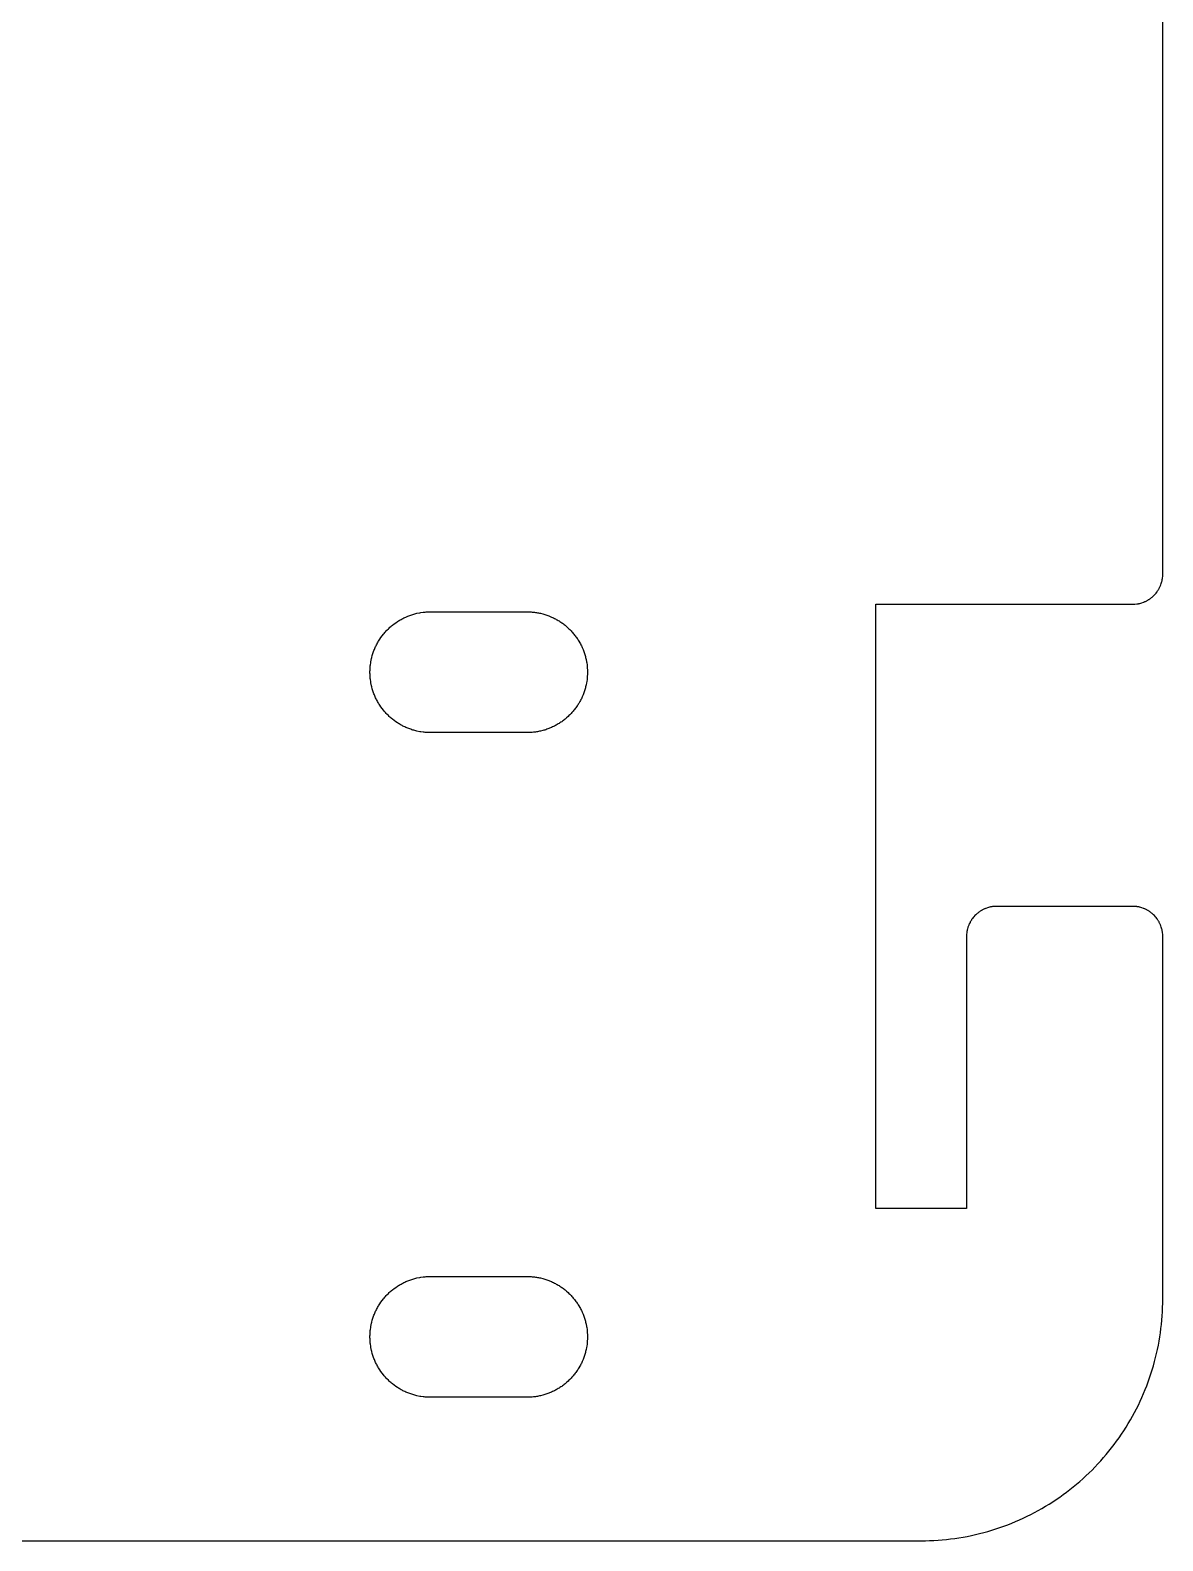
# Model space of a CAD drawing. Header units: metres. Extents: x 0 to 150, y 0 to 100.
# Drawn here: x 112.5 to 150, y 0 to 50 of the extents above; entities that cross this region are included whole.
import ezdxf

# ---------------------------------------------------------------- set-up
doc = ezdxf.new("R2010")
doc.units = ezdxf.units.M

msp = doc.modelspace()

# ---------------------------------------------------------------- linework, layer by layer
for p, q in [((150, 31.9824), (150, 62.3174)), ((149.857, 31.4854), (149.866, 31.5)), ((149.866, 31.5), (149.875, 31.5156)), ((149.875, 31.5156), (149.883, 31.5303)), ((149.883, 31.5303), (149.906, 31.5771)), ((149.906, 31.5771), (149.913, 31.5938)), ((149.913, 31.5938), (149.921, 31.6094)), ((149.921, 31.6094), (149.927, 31.625)), ((149.927, 31.625), (149.934, 31.6416)), ((149.934, 31.6416), (149.951, 31.6914)), ((149.951, 31.6914), (149.971, 31.7578)), ((149.971, 31.7578), (149.975, 31.7754)), ((149.975, 31.7754), (149.979, 31.792)), ((149.979, 31.792), (149.981, 31.8096)), ((149.981, 31.8096), (149.984, 31.8262)), ((149.984, 31.8262), (149.987, 31.8438)), ((149.987, 31.8438), (149.99, 31.8604)), ((149.99, 31.8604), (149.998, 31.9307)), ((149.998, 31.9307), (149.999, 31.9473)), ((149.999, 31.9648), (150, 31.9824)), ((149.999, 31.9473), (149.999, 31.9648)), ((140.5, 11), (140.5, 31)), ((140.5, 31), (149.018, 31)), ((149.018, 31), (149.035, 31.001)), ((149.035, 31.001), (149.053, 31.001)), ((149.053, 31.001), (149.069, 31.002)), ((149.069, 31.002), (149.14, 31.0098)), ((149.14, 31.0098), (149.156, 31.0127)), ((149.156, 31.0127), (149.174, 31.0156)), ((149.174, 31.0156), (149.19, 31.0186)), ((149.19, 31.0186), (149.208, 31.0215)), ((149.208, 31.0215), (149.225, 31.0254)), ((149.225, 31.0254), (149.242, 31.0293)), ((149.242, 31.0293), (149.309, 31.0488)), ((149.309, 31.0488), (149.358, 31.0664)), ((149.358, 31.0664), (149.375, 31.0732)), ((149.375, 31.0732), (149.391, 31.0791)), ((149.391, 31.0791), (149.406, 31.0869)), ((149.406, 31.0869), (149.423, 31.0938)), ((149.423, 31.0938), (149.47, 31.1172)), ((149.47, 31.1172), (149.484, 31.125)), ((149.484, 31.125), (149.5, 31.1338)), ((149.5, 31.1338), (149.515, 31.1426)), ((149.515, 31.1426), (149.53, 31.1523)), ((149.53, 31.1523), (149.545, 31.1611)), ((149.545, 31.1611), (149.56, 31.1709)), ((149.56, 31.1709), (149.573, 31.1807)), ((149.573, 31.1807), (149.588, 31.1914)), ((149.588, 31.1914), (149.602, 31.2012)), ((149.602, 31.2012), (149.629, 31.2227)), ((149.629, 31.2227), (149.643, 31.2344)), ((149.643, 31.2344), (149.656, 31.2451)), ((149.656, 31.2451), (149.694, 31.2803)), ((149.694, 31.2803), (149.72, 31.3057)), ((149.72, 31.3057), (149.755, 31.3438)), ((149.755, 31.3438), (149.766, 31.3574)), ((149.766, 31.3574), (149.777, 31.3711)), ((149.777, 31.3711), (149.799, 31.3984)), ((149.799, 31.3984), (149.809, 31.4121)), ((149.809, 31.4121), (149.819, 31.4268)), ((149.819, 31.4268), (149.829, 31.4404)), ((149.829, 31.4404), (149.839, 31.4551)), ((149.839, 31.4551), (149.848, 31.4697)), ((149.848, 31.4697), (149.857, 31.4854)), ((124.78, 30.499), (124.812, 30.5156)), ((124.812, 30.5156), (124.842, 30.5322)), ((124.842, 30.5322), (124.873, 30.5479)), ((124.873, 30.5479), (124.904, 30.5625)), ((124.904, 30.5625), (124.937, 30.5771)), ((124.937, 30.5771), (125.001, 30.6045)), ((125.001, 30.6045), (125.033, 30.6172)), ((125.033, 30.6172), (125.066, 30.6289)), ((125.066, 30.6289), (125.099, 30.6406)), ((125.099, 30.6406), (125.132, 30.6523)), ((125.132, 30.6523), (125.165, 30.6631)), ((125.165, 30.6631), (125.198, 30.6729)), ((125.198, 30.6729), (125.267, 30.6904)), ((125.267, 30.6904), (125.3, 30.6992)), ((125.3, 30.6992), (125.402, 30.7197)), ((125.402, 30.7197), (125.438, 30.7256)), ((125.438, 30.7256), (125.506, 30.7354)), ((125.506, 30.7354), (125.541, 30.7393)), ((125.541, 30.7393), (125.576, 30.7422)), ((125.576, 30.7422), (125.61, 30.7451)), ((125.61, 30.7451), (125.681, 30.749)), ((125.681, 30.749), (125.715, 30.75)), ((125.715, 30.75), (128.985, 30.75)), ((128.985, 30.75), (129.02, 30.749)), ((129.02, 30.749), (129.09, 30.7451)), ((129.09, 30.7451), (129.124, 30.7422)), ((129.124, 30.7422), (129.159, 30.7393)), ((129.159, 30.7393), (129.193, 30.7354)), ((129.193, 30.7354), (129.229, 30.7305)), ((129.229, 30.7305), (129.263, 30.7256)), ((129.263, 30.7256), (129.297, 30.7197)), ((129.297, 30.7197), (129.332, 30.7129)), ((129.332, 30.7129), (129.366, 30.7061)), ((129.366, 30.7061), (129.399, 30.6992)), ((129.399, 30.6992), (129.468, 30.6816)), ((129.468, 30.6816), (129.501, 30.6729)), ((129.501, 30.6729), (129.535, 30.6631)), ((129.535, 30.6631), (129.568, 30.6523)), ((129.568, 30.6523), (129.602, 30.6406)), ((129.602, 30.6406), (129.634, 30.6289)), ((129.634, 30.6289), (129.667, 30.6172)), ((129.667, 30.6172), (129.699, 30.6045)), ((129.699, 30.6045), (129.764, 30.5771)), ((129.764, 30.5771), (129.795, 30.5625)), ((129.795, 30.5625), (129.827, 30.5479)), ((129.827, 30.5479), (129.858, 30.5322)), ((129.858, 30.5322), (129.889, 30.5156)), ((129.889, 30.5156), (129.92, 30.499)), ((124.152, 29.9541), (124.195, 30.0088)), ((124.195, 30.0088), (124.218, 30.0352)), ((124.218, 30.0352), (124.24, 30.0625)), ((124.24, 30.0625), (124.264, 30.0879)), ((124.264, 30.0879), (124.287, 30.1143)), ((124.287, 30.1143), (124.312, 30.1396)), ((124.312, 30.1396), (124.36, 30.1885)), ((124.36, 30.1885), (124.386, 30.2129)), ((124.386, 30.2129), (124.412, 30.2363)), ((124.412, 30.2363), (124.438, 30.2598)), ((124.438, 30.2598), (124.465, 30.2822)), ((124.465, 30.2822), (124.491, 30.3047)), ((124.491, 30.3047), (124.546, 30.3477)), ((124.546, 30.3477), (124.603, 30.3887)), ((124.603, 30.3887), (124.661, 30.4277)), ((124.661, 30.4277), (124.69, 30.4463)), ((124.69, 30.4463), (124.72, 30.4639)), ((124.72, 30.4639), (124.75, 30.4824)), ((124.75, 30.4824), (124.78, 30.499)), ((129.92, 30.499), (129.95, 30.4824)), ((129.95, 30.4824), (129.98, 30.4639)), ((129.98, 30.4639), (130.01, 30.4463)), ((130.01, 30.4463), (130.039, 30.4277)), ((130.039, 30.4277), (130.068, 30.4082)), ((130.068, 30.4082), (130.097, 30.3887)), ((130.097, 30.3887), (130.126, 30.3682)), ((130.126, 30.3682), (130.153, 30.3477)), ((130.153, 30.3477), (130.182, 30.3262)), ((130.182, 30.3262), (130.209, 30.3047)), ((130.209, 30.3047), (130.262, 30.2598)), ((130.262, 30.2598), (130.314, 30.2129)), ((130.314, 30.2129), (130.339, 30.1885)), ((130.339, 30.1885), (130.364, 30.1641)), ((130.364, 30.1641), (130.389, 30.1396)), ((130.389, 30.1396), (130.413, 30.1143)), ((130.413, 30.1143), (130.437, 30.0879)), ((130.437, 30.0879), (130.459, 30.0625)), ((130.459, 30.0625), (130.482, 30.0352)), ((130.482, 30.0352), (130.504, 30.0088)), ((130.504, 30.0088), (130.526, 29.9814)), ((123.896, 29.499), (123.923, 29.5635)), ((123.923, 29.5635), (123.938, 29.5957)), ((123.938, 29.5957), (123.952, 29.627)), ((123.952, 29.627), (123.968, 29.6582)), ((123.968, 29.6582), (123.984, 29.6885)), ((123.984, 29.6885), (124.001, 29.7197)), ((124.001, 29.7197), (124.018, 29.75)), ((124.018, 29.75), (124.036, 29.7803)), ((124.036, 29.7803), (124.054, 29.8096)), ((124.054, 29.8096), (124.072, 29.8389)), ((124.072, 29.8389), (124.111, 29.8975)), ((124.111, 29.8975), (124.152, 29.9541)), ((130.526, 29.9814), (130.547, 29.9541)), ((130.547, 29.9541), (130.568, 29.9258)), ((130.568, 29.9258), (130.588, 29.8975)), ((130.588, 29.8975), (130.608, 29.8682)), ((130.608, 29.8682), (130.627, 29.8389)), ((130.627, 29.8389), (130.646, 29.8096)), ((130.646, 29.8096), (130.664, 29.7803)), ((130.664, 29.7803), (130.699, 29.7197)), ((130.699, 29.7197), (130.716, 29.6885)), ((130.716, 29.6885), (130.732, 29.6582)), ((130.732, 29.6582), (130.748, 29.627)), ((130.748, 29.627), (130.763, 29.5957)), ((130.763, 29.5957), (130.777, 29.5635)), ((130.777, 29.5635), (130.805, 29.499)), ((123.765, 28.9941), (123.774, 29.0625)), ((123.774, 29.0625), (123.78, 29.0977)), ((123.78, 29.0977), (123.801, 29.2002)), ((123.801, 29.2002), (123.81, 29.2334)), ((123.81, 29.2334), (123.827, 29.3018)), ((123.827, 29.3018), (123.837, 29.335)), ((123.837, 29.335), (123.848, 29.3682)), ((123.848, 29.3682), (123.859, 29.4014)), ((123.859, 29.4014), (123.871, 29.4336)), ((123.871, 29.4336), (123.883, 29.4668)), ((123.883, 29.4668), (123.896, 29.499)), ((130.805, 29.499), (130.817, 29.4668)), ((130.817, 29.4668), (130.829, 29.4336)), ((130.829, 29.4336), (130.841, 29.4014)), ((130.841, 29.4014), (130.853, 29.3682)), ((130.853, 29.3682), (130.872, 29.3018)), ((130.872, 29.3018), (130.882, 29.2676)), ((130.882, 29.2676), (130.891, 29.2334)), ((130.891, 29.2334), (130.898, 29.2002)), ((130.898, 29.2002), (130.906, 29.166)), ((130.906, 29.166), (130.92, 29.0977)), ((130.92, 29.0977), (130.926, 29.0625)), ((130.926, 29.0625), (130.936, 28.9941)), ((123.75, 28.7852), (123.751, 28.8193)), ((123.75, 28.7148), (123.75, 28.7852)), ((123.751, 28.6807), (123.75, 28.7148)), ((123.751, 28.8193), (123.755, 28.8896)), ((123.755, 28.6104), (123.751, 28.6807)), ((123.755, 28.8896), (123.758, 28.9238)), ((123.758, 28.5762), (123.755, 28.6104)), ((123.758, 28.9238), (123.761, 28.959)), ((123.761, 28.541), (123.758, 28.5762)), ((123.761, 28.959), (123.765, 28.9941)), ((123.765, 28.5059), (123.761, 28.541)), ((123.774, 28.4375), (123.765, 28.5059)), ((130.936, 28.5059), (130.926, 28.4375)), ((130.936, 28.9941), (130.939, 28.959)), ((130.939, 28.541), (130.936, 28.5059)), ((130.939, 28.959), (130.942, 28.9238)), ((130.942, 28.5762), (130.939, 28.541)), ((130.942, 28.9238), (130.945, 28.8896)), ((130.945, 28.6104), (130.942, 28.5762)), ((130.945, 28.8896), (130.949, 28.8193)), ((130.949, 28.6807), (130.945, 28.6104)), ((130.949, 28.8193), (130.949, 28.7852)), ((130.949, 28.7852), (130.95, 28.75)), ((130.95, 28.75), (130.949, 28.7148)), ((130.949, 28.7148), (130.949, 28.6807)), ((123.78, 28.4023), (123.774, 28.4375)), ((123.801, 28.2998), (123.78, 28.4023)), ((123.81, 28.2666), (123.801, 28.2998)), ((123.827, 28.1982), (123.81, 28.2666)), ((123.837, 28.165), (123.827, 28.1982)), ((123.848, 28.1318), (123.837, 28.165)), ((123.859, 28.0986), (123.848, 28.1318)), ((123.871, 28.0664), (123.859, 28.0986)), ((123.883, 28.0332), (123.871, 28.0664)), ((123.896, 28.001), (123.883, 28.0332)), ((123.923, 27.9365), (123.896, 28.001)), ((130.805, 28.001), (130.777, 27.9365)), ((130.817, 28.0332), (130.805, 28.001)), ((130.829, 28.0664), (130.817, 28.0332)), ((130.841, 28.0986), (130.829, 28.0664)), ((130.853, 28.1318), (130.841, 28.0986)), ((130.872, 28.1982), (130.853, 28.1318)), ((130.882, 28.2324), (130.872, 28.1982)), ((130.891, 28.2666), (130.882, 28.2324)), ((130.898, 28.2998), (130.891, 28.2666)), ((130.906, 28.334), (130.898, 28.2998)), ((130.92, 28.4023), (130.906, 28.334)), ((130.926, 28.4375), (130.92, 28.4023)), ((123.938, 27.9043), (123.923, 27.9365)), ((123.952, 27.873), (123.938, 27.9043)), ((123.968, 27.8418), (123.952, 27.873)), ((123.984, 27.8115), (123.968, 27.8418)), ((124.001, 27.7803), (123.984, 27.8115)), ((124.018, 27.75), (124.001, 27.7803)), ((124.036, 27.7197), (124.018, 27.75)), ((124.054, 27.6904), (124.036, 27.7197)), ((124.072, 27.6611), (124.054, 27.6904)), ((124.111, 27.6025), (124.072, 27.6611)), ((124.152, 27.5459), (124.111, 27.6025)), ((124.195, 27.4912), (124.152, 27.5459)), ((130.526, 27.5186), (130.504, 27.4912)), ((130.547, 27.5459), (130.526, 27.5186)), ((130.568, 27.5742), (130.547, 27.5459)), ((130.588, 27.6025), (130.568, 27.5742)), ((130.608, 27.6318), (130.588, 27.6025)), ((130.627, 27.6611), (130.608, 27.6318)), ((130.646, 27.6904), (130.627, 27.6611)), ((130.664, 27.7197), (130.646, 27.6904)), ((130.699, 27.7803), (130.664, 27.7197)), ((130.716, 27.8115), (130.699, 27.7803)), ((130.732, 27.8418), (130.716, 27.8115)), ((130.748, 27.873), (130.732, 27.8418)), ((130.763, 27.9043), (130.748, 27.873)), ((130.777, 27.9365), (130.763, 27.9043)), ((124.218, 27.4648), (124.195, 27.4912)), ((124.24, 27.4375), (124.218, 27.4648)), ((124.264, 27.4121), (124.24, 27.4375)), ((124.287, 27.3857), (124.264, 27.4121)), ((124.312, 27.3604), (124.287, 27.3857)), ((124.36, 27.3115), (124.312, 27.3604)), ((124.386, 27.2871), (124.36, 27.3115)), ((124.412, 27.2637), (124.386, 27.2871)), ((124.438, 27.2402), (124.412, 27.2637)), ((124.465, 27.2178), (124.438, 27.2402)), ((124.491, 27.1953), (124.465, 27.2178)), ((124.546, 27.1523), (124.491, 27.1953)), ((124.603, 27.1113), (124.546, 27.1523)), ((124.661, 27.0723), (124.603, 27.1113)), ((124.69, 27.0537), (124.661, 27.0723)), ((124.72, 27.0361), (124.69, 27.0537)), ((124.75, 27.0176), (124.72, 27.0361)), ((124.78, 27.001), (124.75, 27.0176)), ((124.812, 26.9844), (124.78, 27.001)), ((129.92, 27.001), (129.889, 26.9844)), ((129.95, 27.0176), (129.92, 27.001)), ((129.98, 27.0361), (129.95, 27.0176)), ((130.01, 27.0537), (129.98, 27.0361)), ((130.039, 27.0723), (130.01, 27.0537)), ((130.068, 27.0918), (130.039, 27.0723)), ((130.097, 27.1113), (130.068, 27.0918)), ((130.126, 27.1318), (130.097, 27.1113)), ((130.153, 27.1523), (130.126, 27.1318)), ((130.182, 27.1738), (130.153, 27.1523)), ((130.209, 27.1953), (130.182, 27.1738)), ((130.262, 27.2402), (130.209, 27.1953)), ((130.314, 27.2871), (130.262, 27.2402)), ((130.339, 27.3115), (130.314, 27.2871)), ((130.364, 27.3359), (130.339, 27.3115)), ((130.389, 27.3604), (130.364, 27.3359)), ((130.413, 27.3857), (130.389, 27.3604)), ((130.437, 27.4121), (130.413, 27.3857)), ((130.459, 27.4375), (130.437, 27.4121)), ((130.482, 27.4648), (130.459, 27.4375)), ((130.504, 27.4912), (130.482, 27.4648)), ((124.842, 26.9678), (124.812, 26.9844)), ((124.873, 26.9521), (124.842, 26.9678)), ((124.904, 26.9375), (124.873, 26.9521)), ((124.937, 26.9229), (124.904, 26.9375)), ((125.001, 26.8955), (124.937, 26.9229)), ((125.033, 26.8828), (125.001, 26.8955)), ((125.066, 26.8711), (125.033, 26.8828)), ((125.099, 26.8594), (125.066, 26.8711)), ((125.132, 26.8477), (125.099, 26.8594)), ((125.165, 26.8369), (125.132, 26.8477)), ((125.198, 26.8271), (125.165, 26.8369)), ((125.267, 26.8096), (125.198, 26.8271)), ((125.3, 26.8008), (125.267, 26.8096)), ((125.402, 26.7803), (125.3, 26.8008)), ((125.438, 26.7744), (125.402, 26.7803)), ((125.506, 26.7646), (125.438, 26.7744)), ((125.541, 26.7607), (125.506, 26.7646)), ((125.576, 26.7578), (125.541, 26.7607)), ((125.61, 26.7549), (125.576, 26.7578)), ((125.681, 26.751), (125.61, 26.7549)), ((125.715, 26.75), (125.681, 26.751)), ((128.985, 26.75), (125.715, 26.75)), ((129.02, 26.751), (128.985, 26.75)), ((129.09, 26.7549), (129.02, 26.751)), ((129.124, 26.7578), (129.09, 26.7549)), ((129.159, 26.7607), (129.124, 26.7578)), ((129.193, 26.7646), (129.159, 26.7607)), ((129.229, 26.7695), (129.193, 26.7646)), ((129.263, 26.7744), (129.229, 26.7695)), ((129.297, 26.7803), (129.263, 26.7744)), ((129.332, 26.7871), (129.297, 26.7803)), ((129.366, 26.7939), (129.332, 26.7871)), ((129.399, 26.8008), (129.366, 26.7939)), ((129.468, 26.8184), (129.399, 26.8008)), ((129.501, 26.8271), (129.468, 26.8184)), ((129.535, 26.8369), (129.501, 26.8271)), ((129.568, 26.8477), (129.535, 26.8369)), ((129.602, 26.8594), (129.568, 26.8477)), ((129.634, 26.8711), (129.602, 26.8594)), ((129.667, 26.8828), (129.634, 26.8711)), ((129.699, 26.8955), (129.667, 26.8828)), ((129.764, 26.9229), (129.699, 26.8955)), ((129.795, 26.9375), (129.764, 26.9229)), ((129.827, 26.9521), (129.795, 26.9375)), ((129.858, 26.9678), (129.827, 26.9521)), ((129.889, 26.9844), (129.858, 26.9678)), ((144.482, 21), (144.465, 20.999)), ((149.018, 21), (144.482, 21)), ((149.035, 20.999), (149.018, 21)), ((143.634, 20.5), (143.625, 20.4844)), ((143.643, 20.5146), (143.634, 20.5)), ((143.652, 20.5303), (143.643, 20.5146)), ((143.661, 20.5449), (143.652, 20.5303)), ((143.671, 20.5596), (143.661, 20.5449)), ((143.681, 20.5732), (143.671, 20.5596)), ((143.691, 20.5879), (143.681, 20.5732)), ((143.701, 20.6016), (143.691, 20.5879)), ((143.723, 20.6289), (143.701, 20.6016)), ((143.734, 20.6426), (143.723, 20.6289)), ((143.745, 20.6562), (143.734, 20.6426)), ((143.78, 20.6943), (143.745, 20.6562)), ((143.806, 20.7197), (143.78, 20.6943)), ((143.844, 20.7549), (143.806, 20.7197)), ((143.857, 20.7656), (143.844, 20.7549)), ((143.871, 20.7773), (143.857, 20.7656)), ((143.898, 20.7988), (143.871, 20.7773)), ((143.912, 20.8086), (143.898, 20.7988)), ((143.927, 20.8193), (143.912, 20.8086)), ((143.94, 20.8291), (143.927, 20.8193)), ((143.955, 20.8389), (143.94, 20.8291)), ((143.97, 20.8477), (143.955, 20.8389)), ((143.985, 20.8574), (143.97, 20.8477)), ((144, 20.8662), (143.985, 20.8574)), ((144.016, 20.875), (144, 20.8662)), ((144.03, 20.8828), (144.016, 20.875)), ((144.077, 20.9062), (144.03, 20.8828)), ((144.094, 20.9131), (144.077, 20.9062)), ((144.109, 20.9209), (144.094, 20.9131)), ((144.125, 20.9268), (144.109, 20.9209)), ((144.142, 20.9336), (144.125, 20.9268)), ((144.191, 20.9512), (144.142, 20.9336)), ((144.258, 20.9707), (144.191, 20.9512)), ((144.275, 20.9746), (144.258, 20.9707)), ((144.292, 20.9785), (144.275, 20.9746)), ((144.31, 20.9814), (144.292, 20.9785)), ((144.326, 20.9844), (144.31, 20.9814)), ((144.344, 20.9873), (144.326, 20.9844)), ((144.36, 20.9902), (144.344, 20.9873)), ((144.431, 20.998), (144.36, 20.9902)), ((144.447, 20.999), (144.431, 20.998)), ((144.465, 20.999), (144.447, 20.999)), ((149.053, 20.999), (149.035, 20.999)), ((149.069, 20.998), (149.053, 20.999)), ((149.14, 20.9902), (149.069, 20.998)), ((149.156, 20.9873), (149.14, 20.9902)), ((149.174, 20.9844), (149.156, 20.9873)), ((149.19, 20.9814), (149.174, 20.9844)), ((149.208, 20.9785), (149.19, 20.9814)), ((149.225, 20.9746), (149.208, 20.9785)), ((149.242, 20.9707), (149.225, 20.9746)), ((149.309, 20.9512), (149.242, 20.9707)), ((149.358, 20.9336), (149.309, 20.9512)), ((149.375, 20.9268), (149.358, 20.9336)), ((149.391, 20.9209), (149.375, 20.9268)), ((149.406, 20.9131), (149.391, 20.9209)), ((149.423, 20.9062), (149.406, 20.9131)), ((149.47, 20.8828), (149.423, 20.9062)), ((149.484, 20.875), (149.47, 20.8828)), ((149.5, 20.8662), (149.484, 20.875)), ((149.515, 20.8574), (149.5, 20.8662)), ((149.53, 20.8477), (149.515, 20.8574)), ((149.545, 20.8389), (149.53, 20.8477)), ((149.56, 20.8291), (149.545, 20.8389)), ((149.573, 20.8193), (149.56, 20.8291)), ((149.588, 20.8086), (149.573, 20.8193)), ((149.602, 20.7988), (149.588, 20.8086)), ((149.629, 20.7773), (149.602, 20.7988)), ((149.643, 20.7656), (149.629, 20.7773)), ((149.656, 20.7549), (149.643, 20.7656)), ((149.694, 20.7197), (149.656, 20.7549)), ((149.72, 20.6943), (149.694, 20.7197)), ((149.755, 20.6562), (149.72, 20.6943)), ((149.766, 20.6426), (149.755, 20.6562)), ((149.777, 20.6289), (149.766, 20.6426)), ((149.799, 20.6016), (149.777, 20.6289)), ((149.809, 20.5879), (149.799, 20.6016)), ((149.819, 20.5732), (149.809, 20.5879)), ((149.829, 20.5596), (149.819, 20.5732)), ((149.839, 20.5449), (149.829, 20.5596)), ((149.848, 20.5303), (149.839, 20.5449)), ((149.857, 20.5146), (149.848, 20.5303)), ((149.866, 20.5), (149.857, 20.5146)), ((149.875, 20.4844), (149.866, 20.5)), ((143.501, 20.0352), (143.5, 20.0176)), ((143.5, 20.0176), (143.5, 11)), ((143.502, 20.0693), (143.501, 20.0527)), ((143.501, 20.0527), (143.501, 20.0352)), ((143.51, 20.1396), (143.502, 20.0693)), ((143.513, 20.1562), (143.51, 20.1396)), ((143.516, 20.1738), (143.513, 20.1562)), ((143.519, 20.1904), (143.516, 20.1738)), ((143.521, 20.208), (143.519, 20.1904)), ((143.525, 20.2246), (143.521, 20.208)), ((143.529, 20.2422), (143.525, 20.2246)), ((143.549, 20.3086), (143.529, 20.2422)), ((143.566, 20.3584), (143.549, 20.3086)), ((143.573, 20.375), (143.566, 20.3584)), ((143.579, 20.3906), (143.573, 20.375)), ((143.587, 20.4062), (143.579, 20.3906)), ((143.594, 20.4229), (143.587, 20.4062)), ((143.617, 20.4697), (143.594, 20.4229)), ((143.625, 20.4844), (143.617, 20.4697)), ((149.883, 20.4697), (149.875, 20.4844)), ((149.906, 20.4229), (149.883, 20.4697)), ((149.913, 20.4062), (149.906, 20.4229)), ((149.921, 20.3906), (149.913, 20.4062)), ((149.927, 20.375), (149.921, 20.3906)), ((149.934, 20.3584), (149.927, 20.375)), ((149.951, 20.3086), (149.934, 20.3584)), ((149.971, 20.2422), (149.951, 20.3086)), ((149.975, 20.2246), (149.971, 20.2422)), ((149.979, 20.208), (149.975, 20.2246)), ((149.981, 20.1904), (149.979, 20.208)), ((149.984, 20.1738), (149.981, 20.1904)), ((149.987, 20.1562), (149.984, 20.1738)), ((149.99, 20.1396), (149.987, 20.1562)), ((149.998, 20.0693), (149.99, 20.1396)), ((149.999, 20.0527), (149.998, 20.0693)), ((149.999, 20.0352), (149.999, 20.0527)), ((150, 20.0176), (149.999, 20.0352)), ((150, 8), (150, 20.0176)), ((143.5, 11), (140.5, 11)), ((124.78, 8.49902), (124.812, 8.51562)), ((124.812, 8.51562), (124.842, 8.53223)), ((124.842, 8.53223), (124.873, 8.54785)), ((124.873, 8.54785), (124.904, 8.5625)), ((124.904, 8.5625), (124.937, 8.57715)), ((124.937, 8.57715), (125.001, 8.60449)), ((125.001, 8.60449), (125.033, 8.61719)), ((125.033, 8.61719), (125.066, 8.62891)), ((125.066, 8.62891), (125.099, 8.64062)), ((125.099, 8.64062), (125.132, 8.65234)), ((125.132, 8.65234), (125.165, 8.66309)), ((125.165, 8.66309), (125.198, 8.67285)), ((125.198, 8.67285), (125.267, 8.69043)), ((125.267, 8.69043), (125.3, 8.69922)), ((125.3, 8.69922), (125.402, 8.71973)), ((125.402, 8.71973), (125.438, 8.72559)), ((125.438, 8.72559), (125.506, 8.73535)), ((125.506, 8.73535), (125.541, 8.73926)), ((125.541, 8.73926), (125.576, 8.74219)), ((125.576, 8.74219), (125.61, 8.74512)), ((125.61, 8.74512), (125.681, 8.74902)), ((125.681, 8.74902), (125.715, 8.75)), ((125.715, 8.75), (128.985, 8.75)), ((128.985, 8.75), (129.02, 8.74902)), ((129.02, 8.74902), (129.09, 8.74512)), ((129.09, 8.74512), (129.124, 8.74219)), ((129.124, 8.74219), (129.159, 8.73926)), ((129.159, 8.73926), (129.193, 8.73535)), ((129.193, 8.73535), (129.229, 8.73047)), ((129.229, 8.73047), (129.263, 8.72559)), ((129.263, 8.72559), (129.297, 8.71973)), ((129.297, 8.71973), (129.332, 8.71289)), ((129.332, 8.71289), (129.366, 8.70605)), ((129.366, 8.70605), (129.399, 8.69922)), ((129.399, 8.69922), (129.468, 8.68164)), ((129.468, 8.68164), (129.501, 8.67285)), ((129.501, 8.67285), (129.535, 8.66309)), ((129.535, 8.66309), (129.568, 8.65234)), ((129.568, 8.65234), (129.602, 8.64062)), ((129.602, 8.64062), (129.634, 8.62891)), ((129.634, 8.62891), (129.667, 8.61719)), ((129.667, 8.61719), (129.699, 8.60449)), ((129.699, 8.60449), (129.764, 8.57715)), ((129.764, 8.57715), (129.795, 8.5625)), ((129.795, 8.5625), (129.827, 8.54785)), ((129.827, 8.54785), (129.858, 8.53223)), ((129.858, 8.53223), (129.889, 8.51562)), ((129.889, 8.51562), (129.92, 8.49902)), ((124.152, 7.9541), (124.195, 8.00879)), ((124.195, 8.00879), (124.218, 8.03516)), ((124.218, 8.03516), (124.24, 8.0625)), ((124.24, 8.0625), (124.264, 8.08789)), ((124.264, 8.08789), (124.287, 8.11426)), ((124.287, 8.11426), (124.312, 8.13965)), ((124.312, 8.13965), (124.36, 8.18848)), ((124.36, 8.18848), (124.386, 8.21289)), ((124.386, 8.21289), (124.412, 8.23633)), ((124.412, 8.23633), (124.438, 8.25977)), ((124.438, 8.25977), (124.465, 8.28223)), ((124.465, 8.28223), (124.491, 8.30469)), ((124.491, 8.30469), (124.546, 8.34766)), ((124.546, 8.34766), (124.603, 8.38867)), ((124.603, 8.38867), (124.661, 8.42773)), ((124.661, 8.42773), (124.69, 8.44629)), ((124.69, 8.44629), (124.72, 8.46387)), ((124.72, 8.46387), (124.75, 8.48242)), ((124.75, 8.48242), (124.78, 8.49902)), ((129.92, 8.49902), (129.95, 8.48242)), ((129.95, 8.48242), (129.98, 8.46387)), ((129.98, 8.46387), (130.01, 8.44629)), ((130.01, 8.44629), (130.039, 8.42773)), ((130.039, 8.42773), (130.068, 8.4082)), ((130.068, 8.4082), (130.097, 8.38867)), ((130.097, 8.38867), (130.126, 8.36816)), ((130.126, 8.36816), (130.153, 8.34766)), ((130.153, 8.34766), (130.182, 8.32617)), ((130.182, 8.32617), (130.209, 8.30469)), ((130.209, 8.30469), (130.262, 8.25977)), ((130.262, 8.25977), (130.314, 8.21289)), ((130.314, 8.21289), (130.339, 8.18848)), ((130.339, 8.18848), (130.364, 8.16406)), ((130.364, 8.16406), (130.389, 8.13965)), ((130.389, 8.13965), (130.413, 8.11426)), ((130.413, 8.11426), (130.437, 8.08789)), ((130.437, 8.08789), (130.459, 8.0625)), ((130.459, 8.0625), (130.482, 8.03516)), ((130.482, 8.03516), (130.504, 8.00879)), ((130.504, 8.00879), (130.526, 7.98145)), ((149.999, 7.86035), (150, 8)), ((123.896, 7.49902), (123.923, 7.56348)), ((123.923, 7.56348), (123.938, 7.5957)), ((123.938, 7.5957), (123.952, 7.62695)), ((123.952, 7.62695), (123.968, 7.6582)), ((123.968, 7.6582), (123.984, 7.68848)), ((123.984, 7.68848), (124.001, 7.71973)), ((124.001, 7.71973), (124.018, 7.75)), ((124.018, 7.75), (124.036, 7.78027)), ((124.036, 7.78027), (124.054, 7.80957)), ((124.054, 7.80957), (124.072, 7.83887)), ((124.072, 7.83887), (124.111, 7.89746)), ((124.111, 7.89746), (124.152, 7.9541)), ((130.526, 7.98145), (130.547, 7.9541)), ((130.547, 7.9541), (130.568, 7.92578)), ((130.568, 7.92578), (130.588, 7.89746)), ((130.588, 7.89746), (130.608, 7.86816)), ((130.608, 7.86816), (130.627, 7.83887)), ((130.627, 7.83887), (130.646, 7.80957)), ((130.646, 7.80957), (130.664, 7.78027)), ((130.664, 7.78027), (130.699, 7.71973)), ((130.699, 7.71973), (130.716, 7.68848)), ((130.716, 7.68848), (130.732, 7.6582)), ((130.732, 7.6582), (130.748, 7.62695)), ((130.748, 7.62695), (130.763, 7.5957)), ((130.763, 7.5957), (130.777, 7.56348)), ((130.777, 7.56348), (130.805, 7.49902)), ((149.98, 7.44238), (149.989, 7.58105)), ((149.989, 7.58105), (149.995, 7.7207)), ((149.995, 7.7207), (149.999, 7.86035)), ((123.765, 6.99414), (123.774, 7.0625)), ((123.774, 7.0625), (123.78, 7.09766)), ((123.78, 7.09766), (123.801, 7.2002)), ((123.801, 7.2002), (123.81, 7.2334)), ((123.81, 7.2334), (123.827, 7.30176)), ((123.827, 7.30176), (123.837, 7.33496)), ((123.837, 7.33496), (123.848, 7.36816)), ((123.848, 7.36816), (123.859, 7.40137)), ((123.859, 7.40137), (123.871, 7.43359)), ((123.871, 7.43359), (123.883, 7.4668)), ((123.883, 7.4668), (123.896, 7.49902)), ((130.805, 7.49902), (130.817, 7.4668)), ((130.817, 7.4668), (130.829, 7.43359)), ((130.829, 7.43359), (130.841, 7.40137)), ((130.841, 7.40137), (130.853, 7.36816)), ((130.853, 7.36816), (130.872, 7.30176)), ((130.872, 7.30176), (130.882, 7.26758)), ((130.882, 7.26758), (130.891, 7.2334)), ((130.891, 7.2334), (130.898, 7.2002)), ((130.898, 7.2002), (130.906, 7.16602)), ((130.906, 7.16602), (130.92, 7.09766)), ((130.92, 7.09766), (130.926, 7.0625)), ((130.926, 7.0625), (130.936, 6.99414)), ((149.922, 6.88672), (149.94, 7.02539)), ((149.94, 7.02539), (149.956, 7.16406)), ((149.956, 7.16406), (149.97, 7.30273)), ((149.97, 7.30273), (149.98, 7.44238)), ((123.75, 6.78516), (123.751, 6.81934)), ((123.75, 6.71484), (123.75, 6.78516)), ((123.751, 6.68066), (123.75, 6.71484)), ((123.751, 6.81934), (123.755, 6.88965)), ((123.755, 6.61035), (123.751, 6.68066)), ((123.755, 6.88965), (123.758, 6.92383)), ((123.758, 6.57617), (123.755, 6.61035)), ((123.758, 6.92383), (123.761, 6.95898)), ((123.761, 6.54102), (123.758, 6.57617)), ((123.761, 6.95898), (123.765, 6.99414)), ((123.765, 6.50586), (123.761, 6.54102)), ((123.774, 6.4375), (123.765, 6.50586)), ((130.936, 6.50586), (130.926, 6.4375)), ((130.936, 6.99414), (130.939, 6.95898)), ((130.939, 6.54102), (130.936, 6.50586)), ((130.939, 6.95898), (130.942, 6.92383)), ((130.942, 6.57617), (130.939, 6.54102)), ((130.942, 6.92383), (130.945, 6.88965)), ((130.945, 6.61035), (130.942, 6.57617)), ((130.945, 6.88965), (130.949, 6.81934)), ((130.949, 6.68066), (130.945, 6.61035)), ((130.949, 6.81934), (130.949, 6.78516)), ((130.949, 6.78516), (130.95, 6.75)), ((130.95, 6.75), (130.949, 6.71484)), ((130.949, 6.71484), (130.949, 6.68066)), ((149.853, 6.47363), (149.879, 6.61035)), ((149.879, 6.61035), (149.901, 6.74805)), ((149.901, 6.74805), (149.922, 6.88672)), ((123.78, 6.40234), (123.774, 6.4375)), ((123.801, 6.2998), (123.78, 6.40234)), ((123.81, 6.2666), (123.801, 6.2998)), ((123.827, 6.19824), (123.81, 6.2666)), ((123.837, 6.16504), (123.827, 6.19824)), ((123.848, 6.13184), (123.837, 6.16504)), ((123.859, 6.09863), (123.848, 6.13184)), ((123.871, 6.06641), (123.859, 6.09863)), ((123.883, 6.0332), (123.871, 6.06641)), ((123.896, 6.00098), (123.883, 6.0332)), ((123.923, 5.93652), (123.896, 6.00098)), ((130.805, 6.00098), (130.777, 5.93652)), ((130.817, 6.0332), (130.805, 6.00098)), ((130.829, 6.06641), (130.817, 6.0332)), ((130.841, 6.09863), (130.829, 6.06641)), ((130.853, 6.13184), (130.841, 6.09863)), ((130.872, 6.19824), (130.853, 6.13184)), ((130.882, 6.23242), (130.872, 6.19824)), ((130.891, 6.2666), (130.882, 6.23242)), ((130.898, 6.2998), (130.891, 6.2666)), ((130.906, 6.33398), (130.898, 6.2998)), ((130.92, 6.40234), (130.906, 6.33398)), ((130.926, 6.4375), (130.92, 6.40234)), ((149.728, 5.92969), (149.763, 6.06445)), ((149.763, 6.06445), (149.795, 6.2002)), ((149.795, 6.2002), (149.825, 6.33691)), ((149.825, 6.33691), (149.853, 6.47363)), ((123.938, 5.9043), (123.923, 5.93652)), ((123.952, 5.87305), (123.938, 5.9043)), ((123.968, 5.8418), (123.952, 5.87305)), ((123.984, 5.81152), (123.968, 5.8418)), ((124.001, 5.78027), (123.984, 5.81152)), ((124.018, 5.75), (124.001, 5.78027)), ((124.036, 5.71973), (124.018, 5.75)), ((124.054, 5.69043), (124.036, 5.71973)), ((124.072, 5.66113), (124.054, 5.69043)), ((124.111, 5.60254), (124.072, 5.66113)), ((124.152, 5.5459), (124.111, 5.60254)), ((124.195, 5.49121), (124.152, 5.5459)), ((130.526, 5.51855), (130.504, 5.49121)), ((130.547, 5.5459), (130.526, 5.51855)), ((130.568, 5.57422), (130.547, 5.5459)), ((130.588, 5.60254), (130.568, 5.57422)), ((130.608, 5.63184), (130.588, 5.60254)), ((130.627, 5.66113), (130.608, 5.63184)), ((130.646, 5.69043), (130.627, 5.66113)), ((130.664, 5.71973), (130.646, 5.69043)), ((130.699, 5.78027), (130.664, 5.71973)), ((130.716, 5.81152), (130.699, 5.78027)), ((130.732, 5.8418), (130.716, 5.81152)), ((130.748, 5.87305), (130.732, 5.8418)), ((130.763, 5.9043), (130.748, 5.87305)), ((130.777, 5.93652), (130.763, 5.9043)), ((149.564, 5.39551), (149.608, 5.52832)), ((149.608, 5.52832), (149.65, 5.66113)), ((149.65, 5.66113), (149.69, 5.79492)), ((149.69, 5.79492), (149.728, 5.92969)), ((124.218, 5.46484), (124.195, 5.49121)), ((124.24, 5.4375), (124.218, 5.46484)), ((124.264, 5.41211), (124.24, 5.4375)), ((124.287, 5.38574), (124.264, 5.41211)), ((124.312, 5.36035), (124.287, 5.38574)), ((124.36, 5.31152), (124.312, 5.36035)), ((124.386, 5.28711), (124.36, 5.31152)), ((124.412, 5.26367), (124.386, 5.28711)), ((124.438, 5.24023), (124.412, 5.26367)), ((124.465, 5.21777), (124.438, 5.24023)), ((124.491, 5.19531), (124.465, 5.21777)), ((124.546, 5.15234), (124.491, 5.19531)), ((124.603, 5.11133), (124.546, 5.15234)), ((124.661, 5.07227), (124.603, 5.11133)), ((124.69, 5.05371), (124.661, 5.07227)), ((124.72, 5.03613), (124.69, 5.05371)), ((124.75, 5.01758), (124.72, 5.03613)), ((124.78, 5.00098), (124.75, 5.01758)), ((124.812, 4.98438), (124.78, 5.00098)), ((129.92, 5.00098), (129.889, 4.98438)), ((129.95, 5.01758), (129.92, 5.00098)), ((129.98, 5.03613), (129.95, 5.01758)), ((130.01, 5.05371), (129.98, 5.03613)), ((130.039, 5.07227), (130.01, 5.05371)), ((130.068, 5.0918), (130.039, 5.07227)), ((130.097, 5.11133), (130.068, 5.0918)), ((130.126, 5.13184), (130.097, 5.11133)), ((130.153, 5.15234), (130.126, 5.13184)), ((130.182, 5.17383), (130.153, 5.15234)), ((130.209, 5.19531), (130.182, 5.17383)), ((130.262, 5.24023), (130.209, 5.19531)), ((130.314, 5.28711), (130.262, 5.24023)), ((130.339, 5.31152), (130.314, 5.28711)), ((130.364, 5.33594), (130.339, 5.31152)), ((130.389, 5.36035), (130.364, 5.33594)), ((130.413, 5.38574), (130.389, 5.36035)), ((130.437, 5.41211), (130.413, 5.38574)), ((130.459, 5.4375), (130.437, 5.41211)), ((130.482, 5.46484), (130.459, 5.4375)), ((130.504, 5.49121), (130.482, 5.46484)), ((149.364, 4.87402), (149.417, 5.00293)), ((149.417, 5.00293), (149.469, 5.13281)), ((149.469, 5.13281), (149.518, 5.26367)), ((149.518, 5.26367), (149.564, 5.39551)), ((124.842, 4.96777), (124.812, 4.98438)), ((124.873, 4.95215), (124.842, 4.96777)), ((124.904, 4.9375), (124.873, 4.95215)), ((124.937, 4.92285), (124.904, 4.9375)), ((125.001, 4.89551), (124.937, 4.92285)), ((125.033, 4.88281), (125.001, 4.89551)), ((125.066, 4.87109), (125.033, 4.88281)), ((125.099, 4.85938), (125.066, 4.87109)), ((125.132, 4.84766), (125.099, 4.85938)), ((125.165, 4.83691), (125.132, 4.84766)), ((125.198, 4.82715), (125.165, 4.83691)), ((125.267, 4.80957), (125.198, 4.82715)), ((125.3, 4.80078), (125.267, 4.80957)), ((125.402, 4.78027), (125.3, 4.80078)), ((125.438, 4.77441), (125.402, 4.78027)), ((125.506, 4.76465), (125.438, 4.77441)), ((125.541, 4.76074), (125.506, 4.76465)), ((125.576, 4.75781), (125.541, 4.76074)), ((125.61, 4.75488), (125.576, 4.75781)), ((125.681, 4.75098), (125.61, 4.75488)), ((125.715, 4.75), (125.681, 4.75098)), ((128.985, 4.75), (125.715, 4.75)), ((129.02, 4.75098), (128.985, 4.75)), ((129.09, 4.75488), (129.02, 4.75098)), ((129.124, 4.75781), (129.09, 4.75488)), ((129.159, 4.76074), (129.124, 4.75781)), ((129.193, 4.76465), (129.159, 4.76074)), ((129.229, 4.76953), (129.193, 4.76465)), ((129.263, 4.77441), (129.229, 4.76953)), ((129.297, 4.78027), (129.263, 4.77441)), ((129.332, 4.78711), (129.297, 4.78027)), ((129.366, 4.79395), (129.332, 4.78711)), ((129.399, 4.80078), (129.366, 4.79395)), ((129.468, 4.81836), (129.399, 4.80078)), ((129.501, 4.82715), (129.468, 4.81836)), ((129.535, 4.83691), (129.501, 4.82715)), ((129.568, 4.84766), (129.535, 4.83691)), ((129.602, 4.85938), (129.568, 4.84766)), ((129.634, 4.87109), (129.602, 4.85938)), ((129.667, 4.88281), (129.634, 4.87109)), ((129.699, 4.89551), (129.667, 4.88281)), ((129.764, 4.92285), (129.699, 4.89551)), ((129.795, 4.9375), (129.764, 4.92285)), ((129.827, 4.95215), (129.795, 4.9375)), ((129.858, 4.96777), (129.827, 4.95215)), ((129.889, 4.98438), (129.858, 4.96777)), ((149.19, 4.49316), (149.25, 4.61914)), ((149.25, 4.61914), (149.309, 4.74609)), ((149.309, 4.74609), (149.364, 4.87402)), ((148.857, 3.87988), (148.928, 4)), ((148.928, 4), (148.997, 4.12109)), ((148.997, 4.12109), (149.063, 4.24414)), ((149.063, 4.24414), (149.128, 4.36816)), ((149.128, 4.36816), (149.19, 4.49316)), ((148.553, 3.41113), (148.632, 3.52637)), ((148.632, 3.52637), (148.709, 3.64258)), ((148.709, 3.64258), (148.784, 3.76074)), ((148.784, 3.76074), (148.857, 3.87988)), ((148.217, 2.96582), (148.304, 3.0752)), ((148.304, 3.0752), (148.389, 3.18555)), ((148.389, 3.18555), (148.472, 3.29785)), ((148.472, 3.29785), (148.553, 3.41113)), ((147.755, 2.44238), (147.851, 2.54395)), ((147.851, 2.54395), (147.945, 2.64648)), ((147.945, 2.64648), (148.038, 2.75195)), ((148.038, 2.75195), (148.128, 2.85742)), ((148.128, 2.85742), (148.217, 2.96582)), ((147.248, 1.96191), (147.354, 2.05469)), ((147.354, 2.05469), (147.456, 2.14941)), ((147.456, 2.14941), (147.558, 2.24512)), ((147.558, 2.24512), (147.657, 2.34277)), ((147.657, 2.34277), (147.755, 2.44238)), ((146.589, 1.44727), (146.702, 1.52832)), ((146.702, 1.52832), (146.814, 1.61133)), ((146.814, 1.61133), (146.925, 1.69629)), ((146.925, 1.69629), (147.034, 1.7832)), ((147.034, 1.7832), (147.143, 1.87207)), ((147.143, 1.87207), (147.248, 1.96191)), ((145.756, 0.936523), (145.879, 1.00293)), ((145.879, 1.00293), (146, 1.07227)), ((146, 1.07227), (146.12, 1.14258)), ((146.12, 1.14258), (146.239, 1.21582)), ((146.239, 1.21582), (146.357, 1.29102)), ((146.357, 1.29102), (146.474, 1.36816)), ((146.474, 1.36816), (146.589, 1.44727)), ((144.736, 0.482422), (144.867, 0.53125)), ((144.867, 0.53125), (144.997, 0.583008)), ((144.997, 0.583008), (145.126, 0.635742)), ((145.126, 0.635742), (145.254, 0.691406)), ((145.254, 0.691406), (145.381, 0.75)), ((145.381, 0.75), (145.507, 0.80957)), ((145.507, 0.80957), (145.632, 0.87207)), ((145.632, 0.87207), (145.756, 0.936523)), ((8, 0), (142, 0)), ((142, 0), (142.14, 0.000977)), ((142.14, 0.000977), (142.279, 0.004883)), ((142.279, 0.004883), (142.419, 0.010742)), ((142.419, 0.010742), (142.558, 0.019531)), ((142.558, 0.019531), (142.697, 0.030273)), ((142.697, 0.030273), (142.836, 0.043945)), ((142.836, 0.043945), (142.975, 0.05957)), ((142.975, 0.05957), (143.113, 0.078125)), ((143.113, 0.078125), (143.252, 0.098633)), ((143.252, 0.098633), (143.39, 0.121094)), ((143.39, 0.121094), (143.526, 0.147461)), ((143.526, 0.147461), (143.663, 0.174805)), ((143.663, 0.174805), (143.8, 0.205078)), ((143.8, 0.205078), (143.936, 0.237305)), ((143.936, 0.237305), (144.07, 0.272461)), ((144.07, 0.272461), (144.205, 0.30957)), ((144.205, 0.30957), (144.339, 0.349609)), ((144.339, 0.349609), (144.472, 0.391602)), ((144.472, 0.391602), (144.604, 0.435547)), ((144.604, 0.435547), (144.736, 0.482422))]:
    msp.add_line(p, q)

doc.saveas('drawing.dxf')
